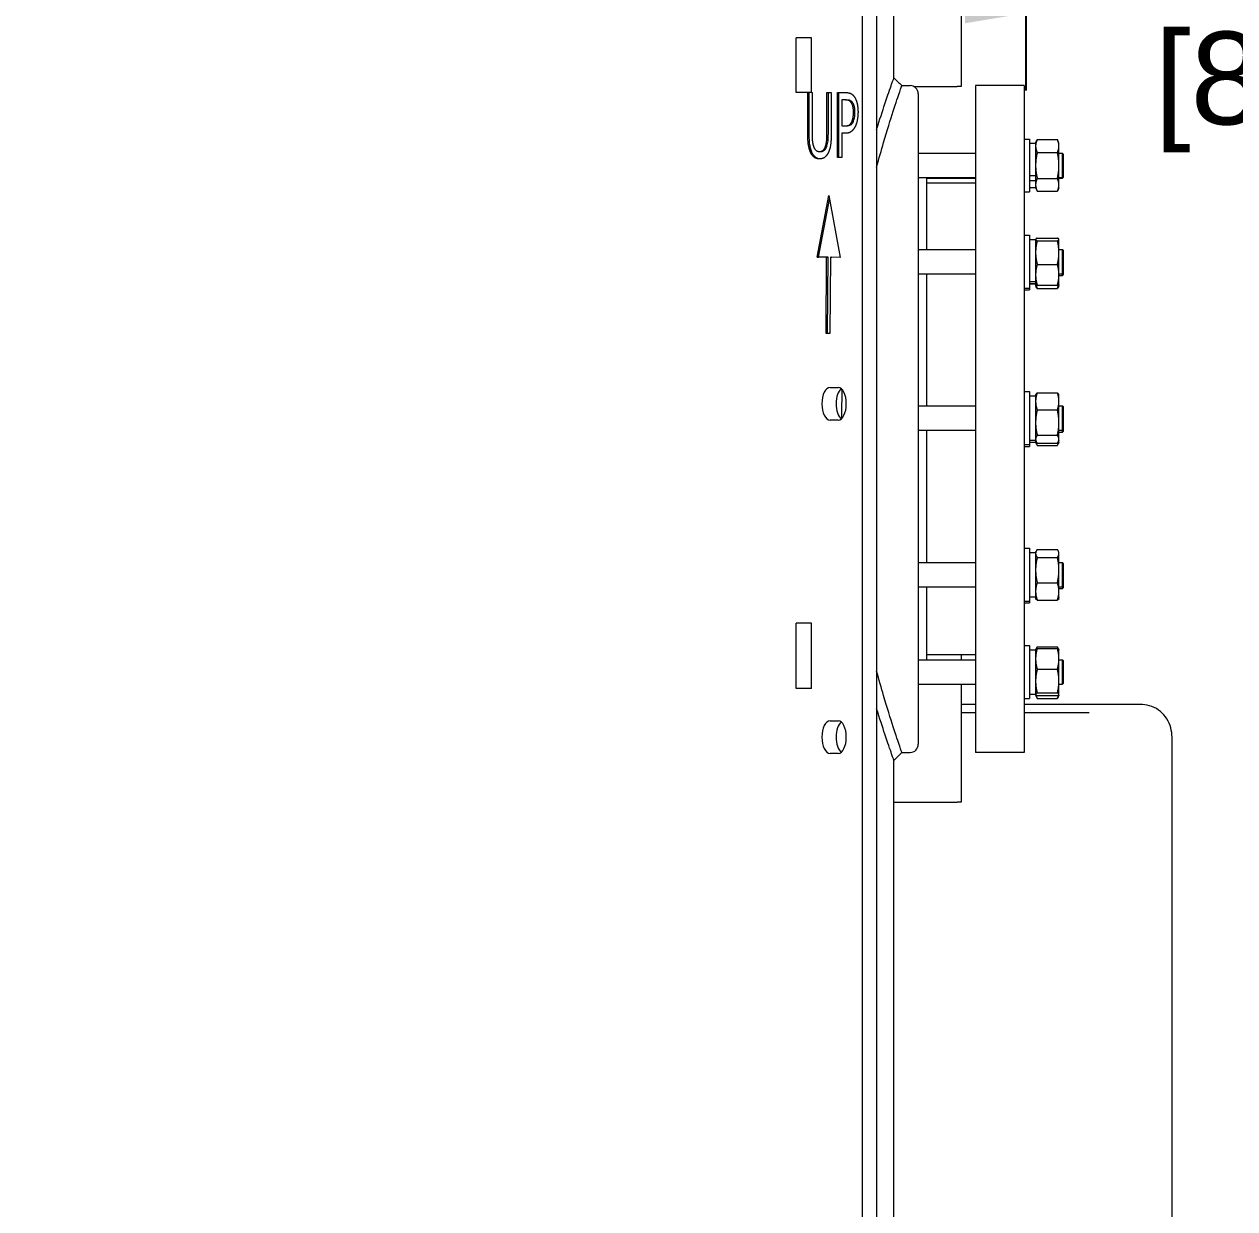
# Model space of a CAD drawing. Header units: inches. Extents: x 12 to 318, y 5 to 204.
# Drawn here: x 56.28 to 74.9, y 68.17 to 86.38 of the extents above; entities that cross this region are included whole.
import ezdxf

# ---------------------------------------------------------------- set-up
doc = ezdxf.new("R2010")
doc.units = ezdxf.units.IN
doc.header["$LTSCALE"] = 9.5
doc.header["$MEASUREMENT"] = 0
doc.layers.add('Dimension', color=7, linetype='Continuous', lineweight=25)
doc.layers.add('Visible', color=7, linetype='Continuous', lineweight=18)
doc.styles.add('Standard D-E', font='arial.ttf')
doc.dimstyles.new('in [mm] D-E NeptuneBenson', dxfattribs={"dimscale": 9.5, "dimtxt": 0.15, "dimasz": 0.098425, "dimexe": 0.125, "dimexo": 0.063, "dimgap": 0.031496, "dimtad": 0, "dimtih": 1, "dimtoh": 1, "dimdec": 4, "dimzin": 3, "dimdsep": 46, "dimlunit": 5, "dimtxsty": 'Standard D-E', "dimcen": 0.09, "dimdle": 0.393701, "dimclrd": 256, "dimclre": 256, "dimclrt": 256, "dimadec": 1, "dimazin": 1, "dimtfac": 1, "dimtofl": 0, "dimtmove": 0, "dimatfit": 3, "dimfxl": 1, "dimfrac": 1, "dimtolj": 1, "dimtzin": 4, "dimlwd": -1, "dimlwe": -1, "dimarcsym": 0})

# ---------------------------------------------------------------- blocks, each defined once
blk = doc.blocks.new('*D29')
at = {"layer": 'Defpoints', "color": 0, "transparency": 16777216}
for p in [(38.625, 91.424), (71.685, 91.424), (71.685, 86.554)]:
    blk.add_point(p, dxfattribs=at)
at = {"layer": 'Dimension', "transparency": 16777216}
for p, q in [((38.625, 90.826), (38.625, 85.366)), ((71.685, 90.826), (71.685, 85.366)), ((39.56, 86.554), (70.75, 86.554)), ((71.685, 86.554), (73.495, 86.554))]:
    blk.add_line(p, q, dxfattribs=at)
for points in [[(39.56, 86.71), (39.56, 86.398), (38.625, 86.554)], [(70.75, 86.71), (70.75, 86.398), (71.685, 86.554)]]:
    blk.add_solid(points, dxfattribs=at)
at = {"layer": 'Dimension', "transparency": 16777216, "char_height": 1.425, "attachment_point": 5, "style": 'Standard D-E'}
for s, insert in [('\\A1; 33{\\H1x;\\S1#16;} in', (78.641, 88.309)), ('\\A1;[839.7 mm]', (78.641, 85.341))]:
    blk.add_mtext(s, dxfattribs=dict(at, insert=insert))

msp = doc.modelspace()

# ---------------------------------------------------------------- linework, layer by layer
at = {"layer": 'Visible'}
for p, q in [((69.654811, 85.560735), (69.654811, 88.674298)), ((70.686618, 87.924298), (70.686618, 85.424298)), ((69.17319, 58.674298), (69.17319, 87.424298)), ((69.389697, 87.424298), (69.389697, 58.674298)), ((68.38664, 86.174298), (68.15277, 86.174298)), ((68.15277, 85.333868), (68.15277, 86.174298)), ((68.38664, 85.333868), (68.38664, 86.174298)), ((69.776365, 85.439298), (69.904811, 85.439298)), ((70.909811, 85.439298), (70.909811, 75.189298)), ((71.659811, 85.439298), (70.909811, 85.439298)), ((71.659811, 85.439298), (71.659811, 75.189298)), ((68.38664, 85.333868), (68.15277, 85.333868)), ((68.329741, 84.709881), (68.329741, 85.333868)), ((68.351392, 84.709881), (68.351392, 85.333868)), ((68.38664, 85.333868), (68.396192, 85.333868)), ((68.396192, 85.333868), (68.396192, 84.709881)), ((68.625122, 85.333868), (68.691573, 85.333868)), ((68.625122, 84.70664), (68.625122, 85.333868)), ((68.646773, 84.70664), (68.646773, 85.333868)), ((68.691573, 85.333868), (68.691573, 84.709881)), ((68.786792, 84.333868), (68.786792, 85.333868)), ((68.786792, 85.333868), (68.912399, 85.333868)), ((68.808442, 84.333868), (68.808442, 85.333868)), ((69.964182, 85.424298), (70.628004, 85.424298)), ((70.029811, 85.314298), (70.029811, 75.314298)), ((70.686618, 85.424298), (70.628004, 85.424298)), ((68.908348, 85.218795), (68.853242, 85.218795)), ((68.853242, 85.218795), (68.853242, 84.820092)), ((68.908348, 85.218795), (68.929998, 85.218795)), ((68.853242, 84.820092), (68.898623, 84.820092)), ((68.853242, 84.70664), (68.853242, 84.333868)), ((68.909563, 84.70664), (68.853242, 84.70664)), ((68.898623, 84.820092), (68.920274, 84.820092)), ((69.005187, 84.88006), (69.026838, 84.88006)), ((71.659811, 84.618879), (71.739811, 84.618879)), ((71.739811, 84.618879), (71.739811, 83.806879)), ((71.739811, 84.552879), (71.833811, 84.552879)), ((71.833811, 84.556879), (71.858626, 84.610096)), ((71.833811, 84.556879), (71.833811, 84.510792)), ((71.833811, 84.510792), (71.833811, 84.212879)), ((71.858626, 84.610096), (72.167995, 84.610096)), ((72.192811, 84.556879), (72.167995, 84.610096)), ((72.192811, 84.510792), (72.192811, 84.556879)), ((72.192811, 84.212879), (72.192811, 84.510792)), ((68.510455, 84.426251), (68.532105, 84.426251)), ((68.853242, 84.333868), (68.786792, 84.333868)), ((70.029811, 84.400379), (70.909811, 84.400379)), ((71.858626, 84.411487), (72.167995, 84.411487)), ((72.192811, 84.400379), (72.247311, 84.400379)), ((72.247311, 84.025379), (72.247311, 84.400379)), ((72.259811, 84.387879), (72.247311, 84.400379)), ((72.259811, 84.387879), (72.259811, 84.037879)), ((71.833811, 84.212879), (71.833811, 83.914966)), ((72.192811, 83.914966), (72.192811, 84.212879)), ((70.029811, 84.025379), (70.909811, 84.025379)), ((70.159811, 82.921226), (70.159811, 84.025379)), ((70.159811, 84.015407), (70.909811, 84.015407)), ((71.739811, 84.058465), (71.833811, 84.058465)), ((71.739811, 83.981424), (71.833811, 83.981424)), ((71.858626, 84.01427), (72.167995, 84.01427)), ((72.192811, 84.025379), (72.247311, 84.025379)), ((72.192811, 84.015407), (72.247311, 84.015407)), ((72.259811, 84.037879), (72.247311, 84.025379)), ((72.259811, 84.027907), (72.247311, 84.015407)), ((72.247311, 84.015407), (72.247311, 84.025379)), ((72.259811, 84.037879), (72.259811, 84.027907)), ((70.909811, 83.939298), (70.159811, 83.939298)), ((71.659811, 83.806879), (71.739811, 83.806879)), ((71.739811, 83.872879), (71.833811, 83.872879)), ((71.833811, 83.914966), (71.833811, 83.868879)), ((71.833811, 83.868879), (71.858626, 83.815662)), ((71.858626, 83.815662), (72.167995, 83.815662)), ((72.192811, 83.868879), (72.167995, 83.815662)), ((72.192811, 83.868879), (72.192811, 83.914966)), ((68.47278, 82.804785), (68.655083, 83.747945)), ((68.494431, 82.804785), (68.665573, 83.690203)), ((68.655083, 83.747945), (68.827682, 82.79785)), ((71.659811, 83.139726), (71.739811, 83.139726)), ((71.739811, 83.139726), (71.739811, 82.327726)), ((71.739811, 83.073726), (71.833811, 83.073726)), ((71.833811, 83.077726), (71.834694, 83.07962)), ((71.833811, 83.077726), (71.833811, 83.075841)), ((71.833811, 83.075841), (71.833811, 82.873643)), ((71.858626, 83.096601), (72.167995, 83.096601)), ((71.858626, 83.055081), (72.167995, 83.055081)), ((72.192811, 83.077726), (72.191927, 83.07962)), ((72.192811, 83.075841), (72.192811, 83.077726)), ((72.192811, 82.873643), (72.192811, 83.075841)), ((70.029811, 82.921226), (70.909811, 82.921226)), ((71.833811, 82.873643), (71.833811, 82.531527)), ((72.192811, 82.921226), (72.247311, 82.921226)), ((72.192811, 82.531527), (72.192811, 82.873643)), ((72.247311, 82.546226), (72.247311, 82.921226)), ((72.259811, 82.908726), (72.247311, 82.921226)), ((72.259811, 82.908726), (72.259811, 82.558726)), ((68.620888, 82.802686), (68.47278, 82.804785)), ((68.47278, 82.804785), (68.494431, 82.804785)), ((68.642539, 82.802686), (68.494431, 82.804785)), ((68.613671, 81.626766), (68.620888, 82.802686)), ((68.620888, 82.802686), (68.642539, 82.802686)), ((68.635323, 81.627028), (68.642539, 82.802686)), ((68.677535, 82.801361), (68.671353, 81.627465)), ((68.677535, 82.801361), (68.699185, 82.801361)), ((68.827682, 82.79785), (68.677535, 82.801361)), ((68.82759, 82.798358), (68.699185, 82.801361)), ((71.858626, 82.692205), (72.167995, 82.692205)), ((70.029811, 82.546226), (70.909811, 82.546226)), ((70.159811, 80.517933), (70.159811, 82.546226)), ((71.833811, 82.531527), (71.833811, 82.389726)), ((72.192811, 82.546226), (72.247311, 82.546226)), ((72.192811, 82.389726), (72.192811, 82.531527)), ((72.192811, 82.520118), (72.247311, 82.520118)), ((72.259811, 82.558726), (72.247311, 82.546226)), ((72.247311, 82.520118), (72.247311, 82.546226)), ((72.259811, 82.532618), (72.247311, 82.520118)), ((72.259811, 82.558726), (72.259811, 82.532618)), ((71.659811, 82.327726), (71.739811, 82.327726)), ((71.659811, 82.301618), (71.739811, 82.301618)), ((71.739811, 82.430754), (71.833811, 82.430754)), ((71.739811, 82.400083), (71.833811, 82.400083)), ((71.739811, 82.393726), (71.833811, 82.393726)), ((71.739811, 82.327726), (71.739811, 82.301618)), ((71.833811, 82.389726), (71.833811, 82.363618)), ((71.833811, 82.389726), (71.834694, 82.387831)), ((71.833811, 82.363618), (71.842066, 82.345915)), ((71.858626, 82.37085), (72.167995, 82.37085)), ((71.858626, 82.319081), (72.167995, 82.319081)), ((72.192811, 82.363618), (72.184555, 82.345915)), ((72.192811, 82.389726), (72.191927, 82.387831)), ((72.192811, 82.363618), (72.192811, 82.389726)), ((68.671353, 81.627465), (68.613671, 81.626766)), ((68.67319, 80.799298), (68.79819, 80.799298)), ((71.659811, 80.736433), (71.739811, 80.736433)), ((71.739811, 80.736433), (71.739811, 79.924433)), ((71.739811, 80.670433), (71.833811, 80.670433)), ((71.833811, 80.674433), (71.842066, 80.692136)), ((71.833811, 80.674433), (71.833811, 80.586075)), ((71.858626, 80.71897), (72.167995, 80.71897)), ((72.192811, 80.674433), (72.184555, 80.692136)), ((72.192811, 80.586075), (72.192811, 80.674433)), ((70.029811, 80.517933), (70.909811, 80.517933)), ((71.833811, 80.586075), (71.833811, 80.258911)), ((71.858626, 80.45318), (72.167995, 80.45318)), ((72.192811, 80.258911), (72.192811, 80.586075)), ((72.192811, 80.517933), (72.247311, 80.517933)), ((72.247311, 80.142933), (72.247311, 80.517933)), ((72.259811, 80.505433), (72.247311, 80.517933)), ((72.259811, 80.505433), (72.259811, 80.155433)), ((68.79819, 80.299298), (68.67319, 80.299298)), ((71.833811, 80.258911), (71.833811, 80.003269)), ((72.192811, 80.003269), (72.192811, 80.258911)), ((70.029811, 80.142933), (70.909811, 80.142933)), ((70.159811, 78.108477), (70.159811, 80.142933)), ((71.858626, 80.064643), (72.167995, 80.064643)), ((72.192811, 80.142933), (72.247311, 80.142933)), ((72.192811, 80.110663), (72.247311, 80.110663)), ((72.259811, 80.155433), (72.247311, 80.142933)), ((72.247311, 80.110663), (72.247311, 80.142933)), ((72.259811, 80.123163), (72.247311, 80.110663)), ((72.259811, 80.155433), (72.259811, 80.123163)), ((71.659811, 79.924433), (71.739811, 79.924433)), ((71.659811, 79.892163), (71.739811, 79.892163)), ((71.739811, 79.990433), (71.833811, 79.990433)), ((71.739811, 79.958163), (71.833811, 79.958163)), ((71.739811, 79.924433), (71.739811, 79.892163)), ((71.833811, 80.003269), (71.833811, 79.986433)), ((71.833811, 79.986433), (71.833811, 79.970999)), ((71.833811, 79.986433), (71.842066, 79.96873)), ((71.833811, 79.970999), (71.833811, 79.954163)), ((71.833811, 79.954163), (71.842066, 79.93646)), ((71.858626, 79.941896), (72.167995, 79.941896)), ((71.858626, 79.909626), (72.167995, 79.909626)), ((72.192811, 79.986433), (72.184555, 79.96873)), ((72.192811, 79.954163), (72.184555, 79.93646)), ((72.192811, 79.986433), (72.192811, 80.003269)), ((72.192811, 79.970999), (72.192811, 79.986433)), ((72.192811, 79.954163), (72.192811, 79.970999)), ((71.659811, 78.326977), (71.739811, 78.326977)), ((71.739811, 78.326977), (71.739811, 77.514977)), ((71.739811, 78.260977), (71.833811, 78.260977)), ((71.833811, 78.264977), (71.842066, 78.28268)), ((71.833811, 78.264977), (71.833811, 78.248141)), ((71.833811, 78.248141), (71.833811, 77.992499)), ((71.858626, 78.309514), (72.167995, 78.309514)), ((71.858626, 78.186767), (72.167995, 78.186767)), ((72.192811, 78.264977), (72.184555, 78.28268)), ((72.192811, 78.248141), (72.192811, 78.264977)), ((72.192811, 77.992499), (72.192811, 78.248141)), ((70.029811, 78.108477), (70.909811, 78.108477)), ((72.192811, 78.108477), (72.247311, 78.108477)), ((72.247311, 77.733477), (72.247311, 78.108477)), ((72.259811, 78.095977), (72.247311, 78.108477)), ((72.259811, 78.095977), (72.259811, 77.745977)), ((71.833811, 77.992499), (71.833811, 77.665335)), ((72.192811, 77.665335), (72.192811, 77.992499)), ((70.029811, 77.733477), (70.909811, 77.733477)), ((70.159811, 76.613189), (70.159811, 77.733477)), ((71.833811, 77.665335), (71.833811, 77.576977)), ((71.858626, 77.79823), (72.167995, 77.79823)), ((72.192811, 77.733477), (72.247311, 77.733477)), ((72.192811, 77.70737), (72.247311, 77.70737)), ((72.192811, 77.576977), (72.192811, 77.665335)), ((72.259811, 77.745977), (72.247311, 77.733477)), ((72.247311, 77.70737), (72.247311, 77.733477)), ((72.259811, 77.71987), (72.247311, 77.70737)), ((72.259811, 77.745977), (72.259811, 77.71987)), ((71.659811, 77.514977), (71.739811, 77.514977)), ((71.659811, 77.48887), (71.739811, 77.48887)), ((71.739811, 77.580977), (71.833811, 77.580977)), ((71.739811, 77.514977), (71.739811, 77.48887)), ((71.833811, 77.576977), (71.833811, 77.55087)), ((71.833811, 77.576977), (71.842066, 77.559274)), ((71.833811, 77.55087), (71.834694, 77.548975)), ((71.858626, 77.53244), (72.167995, 77.53244)), ((71.858626, 77.531994), (72.167995, 77.531994)), ((72.192811, 77.576977), (72.184555, 77.559274)), ((72.192811, 77.55087), (72.191927, 77.548975)), ((72.192811, 77.55087), (72.192811, 77.576977)), ((68.38664, 77.174298), (68.15277, 77.174298)), ((68.15277, 76.174298), (68.15277, 77.174298)), ((68.38664, 76.174298), (68.38664, 77.174298)), ((71.659811, 76.831689), (71.739811, 76.831689)), ((71.739811, 76.831689), (71.739811, 76.019689)), ((71.739811, 76.765689), (71.833811, 76.765689)), ((71.833811, 76.769689), (71.834694, 76.771584)), ((71.833811, 76.769689), (71.833811, 76.627887)), ((71.843496, 76.780487), (71.858626, 76.812934)), ((71.858626, 76.812934), (72.167995, 76.812934)), ((71.858626, 76.788564), (72.167995, 76.788564)), ((72.183125, 76.780487), (72.167995, 76.812934)), ((72.192811, 76.769689), (72.191927, 76.771584)), ((72.192811, 76.627887), (72.192811, 76.769689)), ((70.029811, 76.613189), (70.909811, 76.613189)), ((70.909811, 76.689298), (70.159811, 76.689298)), ((70.686618, 76.689298), (70.686618, 76.613189)), ((71.833811, 76.627887), (71.833811, 76.285771)), ((72.192811, 76.285771), (72.192811, 76.627887)), ((72.192811, 76.613189), (72.247311, 76.613189)), ((72.247311, 76.238189), (72.247311, 76.613189)), ((72.259811, 76.600689), (72.247311, 76.613189)), ((72.259811, 76.600689), (72.259811, 76.250689)), ((71.858626, 76.467209), (72.167995, 76.467209)), ((68.38664, 76.174298), (68.15277, 76.174298)), ((70.029811, 76.238189), (70.909811, 76.238189)), ((70.686618, 76.228217), (70.686618, 74.424298)), ((71.833811, 76.285771), (71.833811, 76.083573)), ((72.192811, 76.083573), (72.192811, 76.285771)), ((72.192811, 76.238189), (72.247311, 76.238189)), ((72.259811, 76.250689), (72.247311, 76.238189)), ((71.659811, 76.019689), (71.739811, 76.019689)), ((71.739811, 76.085689), (71.833811, 76.085689)), ((71.833811, 76.083573), (71.833811, 76.081689)), ((71.833811, 76.081689), (71.833811, 76.071717)), ((71.833811, 76.081689), (71.834694, 76.079794)), ((71.833811, 76.071717), (71.858626, 76.0185)), ((71.858626, 76.104333), (72.167995, 76.104333)), ((71.858626, 76.062813), (72.167995, 76.062813)), ((71.858626, 76.0185), (72.167995, 76.0185)), ((72.192811, 76.071717), (72.167995, 76.0185)), ((72.192811, 76.081689), (72.191927, 76.079794)), ((72.192811, 76.081689), (72.192811, 76.083573)), ((72.192811, 76.071717), (72.192811, 76.081689)), ((70.909811, 75.924298), (70.686618, 75.924298)), ((70.909811, 75.799298), (70.686618, 75.799298)), ((72.822498, 75.924298), (71.659811, 75.924298)), ((72.657138, 75.799298), (71.659811, 75.799298)), ((73.072559, 75.924298), (72.822498, 75.924298)), ((73.332212, 75.924298), (73.072559, 75.924298)), ((73.465151, 75.924298), (73.332212, 75.924298)), ((68.67319, 75.674298), (68.79819, 75.674298)), ((73.931657, 58.674298), (73.931657, 75.424298)), ((68.79819, 75.174298), (68.67319, 75.174298)), ((69.654811, 51.935215), (69.654811, 75.067861)), ((69.776365, 75.189298), (69.904811, 75.189298)), ((71.659811, 75.189298), (70.909811, 75.189298)), ((69.654811, 74.424298), (70.628004, 74.424298)), ((70.686618, 74.424298), (70.628004, 74.424298))]:
    msp.add_line(p, q, dxfattribs=at)
for centre, start, end in [((69.904811, 85.314298), 0, 90), ((69.904811, 75.314298), 270, 0)]:
    msp.add_arc(centre, 0.125, start, end, dxfattribs=at)
for centre, major_axis, start_param, end_param in [((68.67319, 80.549298), (0, -0.25), 3.141592654, 6.283185307), ((68.79819, 80.549298), (0, 0.25), 3.141592654, 6.283185307), ((68.889697, 80.549298), (0, 0.25), 0.374734433, 2.766858221), ((68.67319, 75.424298), (0, -0.25), 3.141592654, 6.283185307), ((68.889697, 75.424298), (0, 0.25), 0.374734433, 2.766858221), ((68.79819, 75.424298), (0, 0.25), 3.141592654, 6.283185307)]:
    msp.add_ellipse(centre, major_axis=major_axis, ratio=0.5, start_param=start_param, end_param=end_param, dxfattribs=at)
for points, knots in [([(69.389688, 84.766699), (69.436215, 84.916272), (69.479278, 85.048018), (69.561061, 85.292321), (69.596717, 85.394397), (69.643421, 85.527623), (69.654802, 85.559781), (69.65481, 85.560734)], [-27.423697823, -27.423697823, -27.423697823, -27.423697823, -25.349013281, -25.349013281, -22.815266728, -22.815266728, -20.319685412, -20.319685412, -20.319685412, -20.319685412]), ([(69.389698, 84.188117), (69.425785, 84.321295), (69.461707, 84.447608), (69.551438, 84.751992), (69.602751, 84.914901), (69.68777, 85.177262), (69.721478, 85.276921), (69.765867, 85.407695), (69.77661, 85.439046), (69.776366, 85.439296)], [50.430948138, 50.430948138, 50.430948138, 50.430948138, 51.969599222, 51.969599222, 54.443198456, 54.443198456, 56.916797689, 56.916797689, 59.380492742, 59.380492742, 59.380492742, 59.380492742]), ([(69.019139, 85.180708), (69.004857, 85.19975), (68.990437, 85.206987), (68.965759, 85.216953), (68.946761, 85.218795), (68.929998, 85.218795)], [-0.3818938296, -0.3818938296, -0.3818938296, -0.3818938296, -0.2554611271, -0.2554611271, 0, 0, 0, 0]), ([(69.055201, 85.028358), (69.055201, 85.04864), (69.054178, 85.069103), (69.048611, 85.111456), (69.044278, 85.127412), (69.03504, 85.155145), (69.02773, 85.169254), (69.019139, 85.180708)], [-0.3372795691, -0.3372795691, -0.3372795691, -0.3372795691, -0.2539165575, -0.2539165575, -0.1573425254, -0.1573425254, 0, 0, 0, 0]), ([(69.026838, 84.88006), (69.031635, 84.889653), (69.035998, 84.90006), (69.043775, 84.923465), (69.046531, 84.934832), (69.053483, 84.97149), (69.055201, 85.000375), (69.055201, 85.028358)], [-0.3778990738, -0.3778990738, -0.3778990738, -0.3778990738, -0.2983955769, -0.2983955769, -0.2132300142, -0.2132300142, 0, 0, 0, 0]), ([(68.399204, 84.405181), (68.390505, 84.422311), (68.383002, 84.441323), (68.370445, 84.483592), (68.365625, 84.506235), (68.357605, 84.560713), (68.351392, 84.614877), (68.351392, 84.709881)], [-1.834872944, -1.834872944, -1.834872944, -1.834872944, -1.283211598, -1.283211598, -0.723930443, -0.723930443, 0, 0, 0, 0]), ([(68.625298, 84.508099), (68.633834, 84.533983), (68.639403, 84.562327), (68.643823, 84.608538), (68.646773, 84.642862), (68.646773, 84.70664)], [-1.425366243, -1.425366243, -1.425366243, -1.425366243, -0.485984079, -0.485984079, 0, 0, 0, 0]), ([(68.920274, 84.820092), (68.935548, 84.820092), (68.951985, 84.821474), (68.984334, 84.830687), (68.994383, 84.837779), (69.010801, 84.852524), (69.019446, 84.864536), (69.026838, 84.88006)], [-0.3720280769, -0.3720280769, -0.3720280769, -0.3720280769, -0.2742790033, -0.2742790033, -0.1633485372, -0.1633485372, 0, 0, 0, 0]), ([(68.532105, 84.426251), (68.54537, 84.426251), (68.558662, 84.429052), (68.57941, 84.440095), (68.591583, 84.447975), (68.61215, 84.47579), (68.619477, 84.490459), (68.625298, 84.508099)], [-0.7299087878, -0.7299087878, -0.7299087878, -0.7299087878, -0.3783755563, -0.3783755563, -0.1610495695, -0.1610495695, 0, 0, 0, 0]), ([(68.52155, 84.313139), (68.509269, 84.313944), (68.496947, 84.316224), (68.471257, 84.325328), (68.457986, 84.332707), (68.427927, 84.358296), (68.412491, 84.378608), (68.399204, 84.405181)], [-0.6846163322, -0.6846163322, -0.6846163322, -0.6846163322, -0.4978653255, -0.4978653255, -0.2863653536, -0.2863653536, 0, 0, 0, 0]), ([(69.776366, 75.189299), (69.77661, 75.189549), (69.765867, 75.220901), (69.721478, 75.351675), (69.68777, 75.451334), (69.602751, 75.713694), (69.551438, 75.876604), (69.461707, 76.180988), (69.425785, 76.307301), (69.389698, 76.440479)], [19.808939863, 19.808939863, 19.808939863, 19.808939863, 22.272634917, 22.272634917, 24.74623415, 24.74623415, 27.219833384, 27.219833384, 28.758484469, 28.758484469, 28.758484469, 28.758484469]), ([(69.65481, 75.067861), (69.654802, 75.068815), (69.64342, 75.100976), (69.596712, 75.234214), (69.561052, 75.3363), (69.479268, 75.580608), (69.43621, 75.71234), (69.389688, 75.861896)], [-60.799190791, -60.799190791, -60.799190791, -60.799190791, -58.303481057, -58.303481057, -55.769606085, -55.769606085, -53.695157162, -53.695157162, -53.695157162, -53.695157162]), ([(73.931657, 75.424298), (73.931657, 75.47315), (73.925012, 75.522012), (73.898417, 75.616527), (73.878449, 75.662199), (73.825365, 75.746567), (73.792199, 75.785267), (73.714105, 75.850784), (73.669159, 75.877576), (73.57459, 75.913179), (73.525485, 75.922928), (73.472431, 75.924252), (73.468791, 75.924298), (73.465151, 75.924298)], [3.141592654, 3.141592654, 3.141592654, 3.141592654, 3.455751919, 3.455751919, 3.769911184, 3.769911184, 4.08407045, 4.08407045, 4.397217642, 4.397217642, 4.69077188, 4.69077188, 4.71238898, 4.71238898, 4.71238898, 4.71238898])]:
    msp.add_open_spline(points, degree=3, knots=knots, dxfattribs=at)
for points, degree in [([(69.654811, 85.56075), (69.695325, 85.520262), (69.735852, 85.479785), (69.776366, 85.439296)], 3), ([(68.912399, 85.333868), (68.95697, 85.333868), (69.019369, 85.304695), (69.043275, 85.27147)], 2), ([(69.043275, 85.27147), (69.071233, 85.233382), (69.102837, 85.115878), (69.102837, 85.03241)], 2), ([(68.997489, 85.180708), (68.981686, 85.201778), (68.939547, 85.218795), (68.908348, 85.218795)], 2), ([(69.03355, 85.028358), (69.03355, 85.080222), (69.015722, 85.156397), (68.997489, 85.180708)], 2), ([(69.005187, 84.88006), (69.020179, 84.910043), (69.03355, 84.980546), (69.03355, 85.028358)], 2), ([(69.102837, 85.03241), (69.102837, 84.96758), (69.079741, 84.850886), (69.059077, 84.810368)], 2), ([(68.377553, 84.405181), (68.351216, 84.457045), (68.329741, 84.602912), (68.329741, 84.709881)], 2), ([(68.396192, 84.709881), (68.396192, 84.640189), (68.405106, 84.546186), (68.417667, 84.508099)], 2), ([(68.603647, 84.508099), (68.616208, 84.546186), (68.625122, 84.639379), (68.625122, 84.70664)], 2), ([(68.691573, 84.709881), (68.691573, 84.605343), (68.670503, 84.456235), (68.643761, 84.405181)], 2), ([(68.898623, 84.820092), (68.939142, 84.820092), (68.98898, 84.846024), (69.005187, 84.88006)], 2), ([(69.059077, 84.810368), (69.033145, 84.759314), (68.963048, 84.70664), (68.909563, 84.70664)], 2), ([(68.417667, 84.508099), (68.431038, 84.46758), (68.477229, 84.426251), (68.510455, 84.426251)], 2), ([(68.510455, 84.426251), (68.541654, 84.426251), (68.590276, 84.46758), (68.603647, 84.508099)], 2), ([(68.510455, 84.312799), (68.466289, 84.312799), (68.400649, 84.35899), (68.377553, 84.405181)], 2), ([(68.643761, 84.405181), (68.619855, 84.35818), (68.556646, 84.312799), (68.510455, 84.312799)], 2), ([(68.854387, 80.325987), (68.854513, 80.470581), (68.856983, 80.617145), (68.861817, 80.764548)], 3), ([(69.776366, 75.189299), (69.735852, 75.14881), (69.695325, 75.108334), (69.654811, 75.067845)], 3)]:
    msp.add_open_spline(points, degree=degree, dxfattribs=at)
for points, weights in [([(71.858626, 84.610096), (71.833811, 84.556879), (71.833811, 84.510792)], [1, 1.0379548493, 1]), ([(71.833811, 84.510792), (71.833811, 84.464704), (71.858626, 84.411487)], [1, 1.0379548493, 1]), ([(72.192811, 84.510792), (72.192811, 84.556879), (72.167995, 84.610096)], [1, 1.0379548493, 1]), ([(72.167995, 84.411487), (72.192811, 84.464704), (72.192811, 84.510792)], [1, 1.0379548493, 1]), ([(71.858626, 84.411487), (71.833811, 84.305053), (71.833811, 84.212879)], [1, 1.0379548493, 1]), ([(72.192811, 84.212879), (72.192811, 84.305053), (72.167995, 84.411487)], [1, 1.0379548493, 1]), ([(71.833811, 84.212879), (71.833811, 84.120704), (71.858626, 84.01427)], [1, 1.0379548493, 1]), ([(72.167995, 84.01427), (72.192811, 84.120704), (72.192811, 84.212879)], [1, 1.0379548493, 1]), ([(71.858626, 84.01427), (71.833811, 83.961053), (71.833811, 83.914966)], [1, 1.0379548493, 1]), ([(72.192811, 83.914966), (72.192811, 83.961053), (72.167995, 84.01427)], [1, 1.0379548493, 1]), ([(71.833811, 83.914966), (71.833811, 83.868879), (71.858626, 83.815662)], [1, 1.0379548493, 1]), ([(72.167995, 83.815662), (72.192811, 83.868879), (72.192811, 83.914966)], [1, 1.0379548493, 1]), ([(71.858626, 83.096601), (71.833811, 83.085476), (71.833811, 83.075841)], [1, 1.0379548493, 1]), ([(71.833811, 83.075841), (71.833811, 83.066206), (71.858626, 83.055081)], [1, 1.0379548493, 1]), ([(71.858626, 83.055081), (71.833811, 82.957849), (71.833811, 82.873643)], [1, 1.0379548493, 1]), ([(72.192811, 83.075841), (72.192811, 83.085476), (72.167995, 83.096601)], [1, 1.0379548493, 1]), ([(72.167995, 83.055081), (72.192811, 83.066206), (72.192811, 83.075841)], [1, 1.0379548493, 1]), ([(72.192811, 82.873643), (72.192811, 82.957849), (72.167995, 83.055081)], [1, 1.0379548493, 1]), ([(71.833811, 82.873643), (71.833811, 82.789437), (71.858626, 82.692205)], [1, 1.0379548493, 1]), ([(72.167995, 82.692205), (72.192811, 82.789437), (72.192811, 82.873643)], [1, 1.0379548493, 1]), ([(71.858626, 82.692205), (71.833811, 82.606098), (71.833811, 82.531527)], [1, 1.0379548493, 1]), ([(72.192811, 82.531527), (72.192811, 82.606098), (72.167995, 82.692205)], [1, 1.0379548493, 1]), ([(71.833811, 82.531527), (71.833811, 82.456957), (71.858626, 82.37085)], [1, 1.0379548493, 1]), ([(72.167995, 82.37085), (72.192811, 82.456957), (72.192811, 82.531527)], [1, 1.0379548493, 1]), ([(71.858626, 82.37085), (71.83838, 82.379927), (71.834694, 82.387831)], [1, 1.03075125274, 1.01167279663]), ([(71.84138, 82.380434), (71.847415, 82.351256), (71.858626, 82.319081)], [1.01872696043, 1.016797249, 1]), ([(71.858626, 82.319081), (71.848029, 82.333126), (71.842066, 82.345915)], [1, 1.0158626504, 1.01846619519]), ([(72.191927, 82.387831), (72.188241, 82.379927), (72.167995, 82.37085)], [1.01167279663, 1.03075125274, 1]), ([(72.167995, 82.319081), (72.179206, 82.351256), (72.185241, 82.380434)], [1, 1.016797249, 1.01872696043]), ([(72.184555, 82.345915), (72.178592, 82.333126), (72.167995, 82.319081)], [1.01846619519, 1.0158626504, 1]), ([(71.858626, 80.71897), (71.833811, 80.647752), (71.833811, 80.586075)], [1, 1.0379548493, 1]), ([(71.842066, 80.692136), (71.848029, 80.704925), (71.858626, 80.71897)], [1.01846619519, 1.0158626504, 1]), ([(72.167995, 80.71897), (72.178592, 80.704925), (72.184555, 80.692136)], [1, 1.0158626504, 1.01846619519]), ([(72.192811, 80.586075), (72.192811, 80.647752), (72.167995, 80.71897)], [1, 1.0379548493, 1]), ([(71.833811, 80.586075), (71.833811, 80.524398), (71.858626, 80.45318)], [1, 1.0379548493, 1]), ([(71.858626, 80.45318), (71.833811, 80.349072), (71.833811, 80.258911)], [1, 1.0379548493, 1]), ([(72.167995, 80.45318), (72.192811, 80.524398), (72.192811, 80.586075)], [1, 1.0379548493, 1]), ([(72.192811, 80.258911), (72.192811, 80.349072), (72.167995, 80.45318)], [1, 1.0379548493, 1]), ([(71.833811, 80.258911), (71.833811, 80.168751), (71.858626, 80.064643)], [1, 1.0379548493, 1]), ([(72.167995, 80.064643), (72.192811, 80.168751), (72.192811, 80.258911)], [1, 1.0379548493, 1]), ([(71.858626, 80.064643), (71.833811, 80.031753), (71.833811, 80.003269)], [1, 1.0379548493, 1]), ([(72.192811, 80.003269), (72.192811, 80.031753), (72.167995, 80.064643)], [1, 1.0379548493, 1]), ([(71.833811, 80.003269), (71.833811, 79.974786), (71.858626, 79.941896)], [1, 1.0379548493, 1]), ([(71.834989, 79.983906), (71.833811, 79.977429), (71.833811, 79.970999)], [1.01299632094, 1.00832350777, 1]), ([(71.833811, 79.970999), (71.833811, 79.942516), (71.858626, 79.909626)], [1, 1.0379548493, 1]), ([(72.167995, 79.941896), (72.192811, 79.974786), (72.192811, 80.003269)], [1, 1.0379548493, 1]), ([(72.167995, 79.909626), (72.192811, 79.942516), (72.192811, 79.970999)], [1, 1.0379548493, 1]), ([(72.192811, 79.970999), (72.192811, 79.977429), (72.191632, 79.983906)], [1, 1.00832350777, 1.01299632094]), ([(71.858626, 78.309514), (71.833811, 78.276624), (71.833811, 78.248141)], [1, 1.0379548493, 1]), ([(71.833811, 78.248141), (71.833811, 78.219657), (71.858626, 78.186767)], [1, 1.0379548493, 1]), ([(71.858626, 78.186767), (71.833811, 78.082659), (71.833811, 77.992499)], [1, 1.0379548493, 1]), ([(72.192811, 78.248141), (72.192811, 78.276624), (72.167995, 78.309514)], [1, 1.0379548493, 1]), ([(72.167995, 78.186767), (72.192811, 78.219657), (72.192811, 78.248141)], [1, 1.0379548493, 1]), ([(72.192811, 77.992499), (72.192811, 78.082659), (72.167995, 78.186767)], [1, 1.0379548493, 1]), ([(71.833811, 77.992499), (71.833811, 77.902339), (71.858626, 77.79823)], [1, 1.0379548493, 1]), ([(72.167995, 77.79823), (72.192811, 77.902339), (72.192811, 77.992499)], [1, 1.0379548493, 1]), ([(71.858626, 77.79823), (71.833811, 77.727012), (71.833811, 77.665335)], [1, 1.0379548493, 1]), ([(71.833811, 77.665335), (71.833811, 77.603659), (71.858626, 77.53244)], [1, 1.0379548493, 1]), ([(72.192811, 77.665335), (72.192811, 77.727012), (72.167995, 77.79823)], [1, 1.0379548493, 1]), ([(72.167995, 77.53244), (72.192811, 77.603659), (72.192811, 77.665335)], [1, 1.0379548493, 1]), ([(71.858626, 77.531994), (71.83838, 77.541071), (71.834694, 77.548975)], [1, 1.03075125274, 1.01167279663]), ([(71.858626, 77.53244), (71.848029, 77.546485), (71.842066, 77.559274)], [1, 1.0158626504, 1.01846619519]), ([(71.858418, 77.532716), (71.858522, 77.532355), (71.858626, 77.531994)], [1.00030553851, 1.00015338915, 1]), ([(72.184555, 77.559274), (72.178592, 77.546485), (72.167995, 77.53244)], [1.01846619519, 1.0158626504, 1]), ([(72.191927, 77.548975), (72.188241, 77.541071), (72.167995, 77.531994)], [1.01167279663, 1.03075125274, 1]), ([(72.167995, 77.531994), (72.168099, 77.532355), (72.168203, 77.532716)], [1, 1.00015338915, 1.00030553851]), ([(71.858626, 76.788564), (71.833811, 76.702458), (71.833811, 76.627887)], [1, 1.0379548493, 1]), ([(71.834694, 76.771584), (71.83838, 76.779488), (71.858626, 76.788564)], [1.01167279663, 1.03075125274, 1]), ([(71.858626, 76.812934), (71.85119, 76.796988), (71.846062, 76.782123)], [1, 1.01107831671, 1.01568952298]), ([(72.180559, 76.782123), (72.175431, 76.796988), (72.167995, 76.812934)], [1.01568952298, 1.01107831671, 1]), ([(72.167995, 76.788564), (72.188241, 76.779488), (72.191927, 76.771584)], [1, 1.03075125274, 1.01167279663]), ([(72.192811, 76.627887), (72.192811, 76.702458), (72.167995, 76.788564)], [1, 1.0379548493, 1]), ([(71.833811, 76.627887), (71.833811, 76.553316), (71.858626, 76.467209)], [1, 1.0379548493, 1]), ([(72.167995, 76.467209), (72.192811, 76.553316), (72.192811, 76.627887)], [1, 1.0379548493, 1]), ([(71.858626, 76.467209), (71.833811, 76.369977), (71.833811, 76.285771)], [1, 1.0379548493, 1]), ([(72.192811, 76.285771), (72.192811, 76.369977), (72.167995, 76.467209)], [1, 1.0379548493, 1]), ([(71.833811, 76.285771), (71.833811, 76.201566), (71.858626, 76.104333)], [1, 1.0379548493, 1]), ([(72.167995, 76.104333), (72.192811, 76.201566), (72.192811, 76.285771)], [1, 1.0379548493, 1]), ([(71.858626, 76.104333), (71.833811, 76.093208), (71.833811, 76.083573)], [1, 1.0379548493, 1]), ([(71.833811, 76.083573), (71.833811, 76.073938), (71.858626, 76.062813)], [1, 1.0379548493, 1]), ([(71.838811, 76.074525), (71.844825, 76.048096), (71.858626, 76.0185)], [1.01881027426, 1.02075845917, 1]), ([(72.192811, 76.083573), (72.192811, 76.093208), (72.167995, 76.104333)], [1, 1.0379548493, 1]), ([(72.167995, 76.062813), (72.192811, 76.073938), (72.192811, 76.083573)], [1, 1.0379548493, 1]), ([(72.167995, 76.0185), (72.181796, 76.048096), (72.187811, 76.074525)], [1, 1.02075845917, 1.01881027426])]:
    msp.add_rational_spline(points, weights, degree=2, dxfattribs=at)

# ---------------------------------------------------------------- dimensions: what is measured, and where the dimension line sits
at = {"layer": 'Dimension'}
dim = msp.add_linear_dim(base=(71.684811, 86.55383), p1=(38.624811, 91.424298), p2=(71.684811, 91.424298), angle=180, text=' <> in\\X[839.7 mm]', dimstyle='in [mm] D-E NeptuneBenson', override={"dimgap": 0.031496, "dimtih": 0, "dimtoh": 0, "dimdec": 4, "dimpost": '', "dimtol": 0, "dimlim": 0, "dimtp": 0, "dimtm": 0, "dimtdec": 2, "dimatfit": 2}, dxfattribs=at)
dim.commit()
dim.dimension.update_dxf_attribs({"geometry": '*D29', "text_midpoint": (78.641266, 86.55383), "dimtype": 160})

doc.saveas('drawing.dxf')
